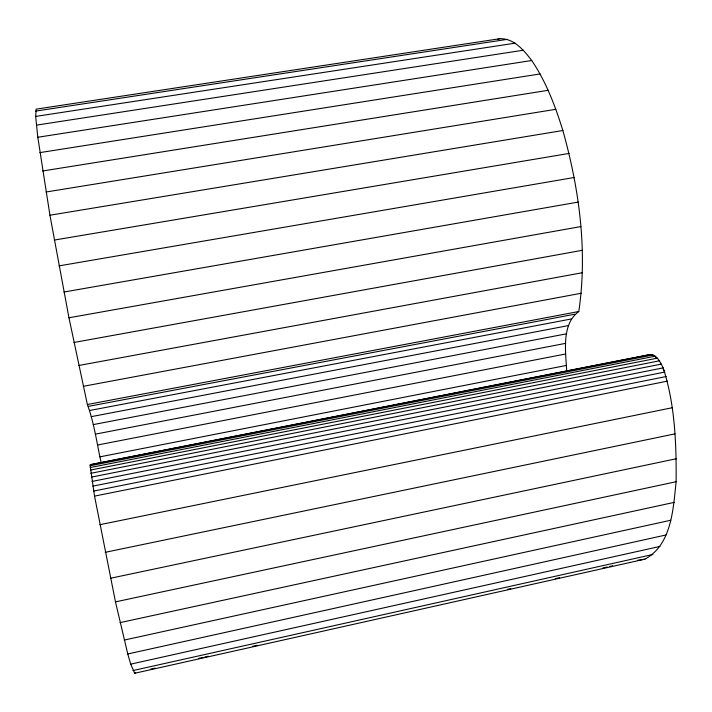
<?xml version="1.0" encoding="UTF-8"?>
<svg xmlns="http://www.w3.org/2000/svg" width="712" height="712" viewBox="0 0 712 712"><rect width="100%" height="100%" fill="white"/><g stroke="black" fill="none" stroke-linecap="round" stroke-linejoin="round"><path stroke-width="1.07" d="M676.115 481.73C676.444 443.683 674.994 404.318 663.175 367.873C660.38 362.452 656.615 353.739 649.237 354.683L90.424 464.616L90.139 465.764L94.545 496.113L115.478 601.88L127.768 653.972L130.714 664.136L134.657 673.276L645.019 559.125C671.87 544.466 673.214 508.671 676.115 481.73L115.478 601.88M566.663 370.961C565.817 351.888 561.118 324.45 578.785 311.518C587.738 251.016 579.265 189.027 562.863 130.51C555.262 106.088 546.149 81.8 531.722 60.511C523.89 50.285 513.904 38.154 499.726 38.724L36.17 109.141L35.662 116.421L37.807 137.256L49.938 215.22L68.957 317.774L87.371 404.514C94.313 423.346 96.894 443.567 101.229 463.112M134.657 673.276L135.636 672.457M647.573 355.671L649.237 354.683M497.768 39.409L499.726 38.724M133.019 670.553L652.895 554.47M150.81 669.066L155.154 668.096M198.515 658.404L202.858 657.434M205.02 656.945L208.278 656.215M252.724 646.282L257.068 645.312M507.514 589.313L510.762 588.584M555.218 578.642L559.552 577.681M602.922 567.98L607.256 567.01M609.428 566.529L612.676 565.8M130.714 664.136L659.935 546.433M127.768 653.972L665.96 534.988M124.208 640.079L670.775 520.241M120.079 622.617L674.202 502.378M110.494 578.26L676.4 458.715M105.251 552.316L675.021 433.857M99.885 524.699L671.968 407.78M94.545 496.113L667.322 381.151M92.035 481.437L663.175 367.873M92.791 486.136L664.821 372.056L663.112 369.261M93.637 491.075L666.218 376.523M90.228 467.544L655.147 356.205L656.286 358.074M90.469 470.071L657.256 358.189M90.86 473.293L659.339 360.842M91.385 477.111L661.332 364.099M100.009 456.837L566.022 365.505M90.201 464.785L651.079 354.434M90.139 465.764L653.073 354.95M97.615 445L565.417 354.015M93.183 424.619L566.699 333.768M95.319 434.16L565.639 343.344M89.632 410.504L571.273 318.976M91.269 416.654L568.585 325.562M87.371 404.514L578.785 311.518M88.315 406.401L574.7 314.232M83.242 386.322L581.206 293.255M78.729 365.496L582.398 272.705M73.932 342.472L582.309 250.304M68.957 317.774L580.885 226.567M63.946 292.027L578.153 202.092M59.016 265.887L574.175 177.502M54.308 240.06L569.03 153.436M49.938 215.22L562.863 130.51M46.031 192.009L555.858 109.292M42.658 170.978L548.187 90.299M637.587 560.299L645.019 559.125M39.908 152.608L540.079 73.941M37.807 137.256L531.722 60.511M35.662 116.421L515.087 43.174M36.392 125.143L523.329 50.223M35.6 111.108L507.175 39.374M90.424 464.616L90.78 465.248"/></g></svg>
